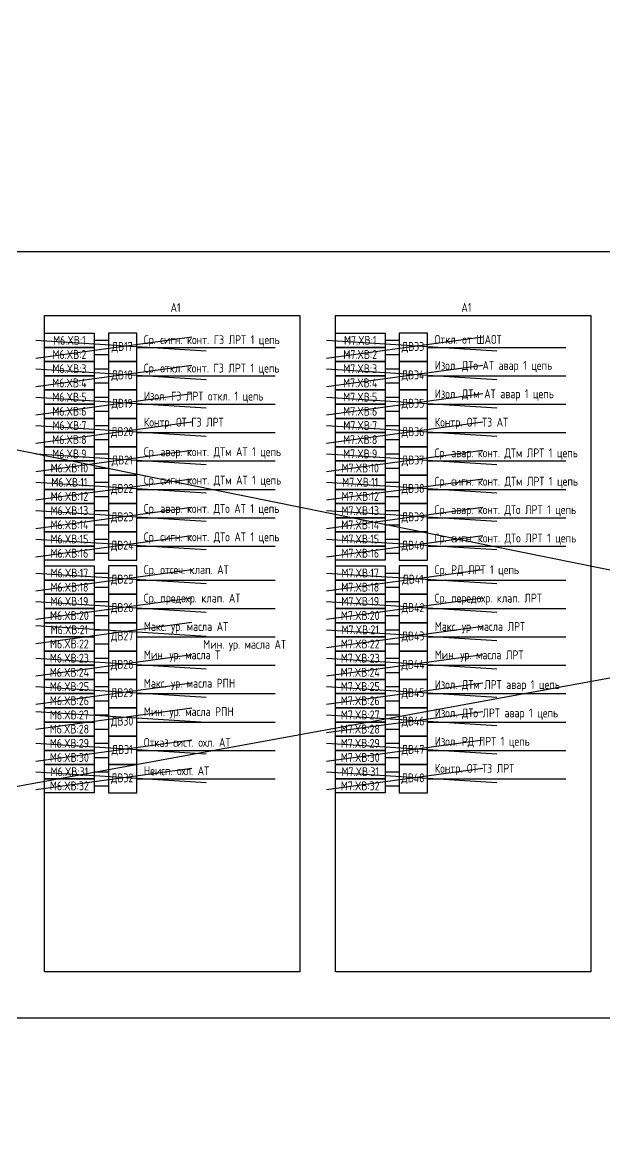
# Model space of a CAD drawing. Header units: millimetres. Extents: x -1244 to 6083, y -90 to 1191.
# Drawn here: x -647.2 to -483, y 664.3 to 981.1 of the extents above; entities that cross this region are included whole.
import ezdxf

# ---------------------------------------------------------------- set-up
doc = ezdxf.new("R2010")
doc.units = ezdxf.units.MM
doc.styles.add('Gost_type_A', font='GOST_0.TTF')

msp = doc.modelspace()

# ---------------------------------------------------------------- linework, layer by layer
at = {"color": 5}
for p, q in [((-1243.96, 981.06), (234.05, 682.06)), ((-1204.79, 664.26), (276.79, 934.79))]:
    msp.add_line(p, q, dxfattribs=at)
at = {"color": 6}
for p, q in [((-643.4, 886.48), (-599.4, 892.48)), ((-643.4, 891.48), (-595.4, 888.48)), ((-561.4, 886.48), (-517.4, 892.48)), ((-561.4, 891.48), (-513.4, 888.48)), ((-643.4, 878.48), (-599.4, 884.48)), ((-561.4, 878.48), (-517.4, 884.48)), ((-643.4, 883.48), (-595.4, 880.48)), ((-561.4, 883.48), (-513.4, 880.48)), ((-643.4, 870.48), (-599.4, 876.48)), ((-643.4, 875.48), (-595.4, 872.48)), ((-561.4, 870.48), (-517.4, 876.48)), ((-561.4, 875.48), (-513.4, 872.48)), ((-643.4, 862.48), (-599.4, 868.48)), ((-561.4, 862.48), (-517.4, 868.48)), ((-643.4, 867.48), (-595.4, 864.48)), ((-561.4, 867.48), (-513.4, 864.48)), ((-643.4, 854.48), (-599.4, 860.48)), ((-643.4, 859.48), (-595.4, 856.48)), ((-561.4, 854.48), (-517.4, 860.48)), ((-561.4, 859.48), (-513.4, 856.48)), ((-643.4, 846.48), (-599.4, 852.48)), ((-561.4, 846.48), (-517.4, 852.48)), ((-643.4, 851.48), (-595.4, 848.48)), ((-561.4, 851.48), (-513.4, 848.48)), ((-643.4, 838.48), (-599.4, 844.48)), ((-643.4, 843.48), (-595.4, 840.48)), ((-561.4, 838.48), (-517.4, 844.48)), ((-561.4, 843.48), (-513.4, 840.48)), ((-643.4, 830.48), (-599.4, 836.48)), ((-561.4, 830.48), (-517.4, 836.48)), ((-643.4, 835.48), (-595.4, 832.48)), ((-561.4, 835.48), (-513.4, 832.48)), ((-643.4, 820.9), (-599.4, 826.9)), ((-561.4, 820.9), (-517.4, 826.9)), ((-643.4, 825.9), (-595.4, 822.9)), ((-561.4, 825.9), (-513.4, 822.9)), ((-643.4, 812.9), (-599.4, 818.9)), ((-643.4, 817.9), (-595.4, 814.9)), ((-561.4, 812.9), (-517.4, 818.9)), ((-561.4, 817.9), (-513.4, 814.9)), ((-643.4, 806.06), (-599.4, 812.06)), ((-643.4, 811.06), (-595.4, 808.06)), ((-561.4, 804.9), (-517.4, 810.9)), ((-561.4, 809.9), (-513.4, 806.9)), ((-643.4, 796.9), (-599.4, 802.9)), ((-643.4, 801.9), (-595.4, 798.9)), ((-561.4, 796.9), (-517.4, 802.9)), ((-561.4, 801.9), (-513.4, 798.9)), ((-643.4, 788.9), (-599.4, 794.9)), ((-643.4, 793.9), (-595.4, 790.9)), ((-561.4, 788.9), (-517.4, 794.9)), ((-561.4, 793.9), (-513.4, 790.9)), ((-643.4, 781.88), (-599.4, 787.88)), ((-643.4, 786.88), (-595.4, 783.88)), ((-561.4, 780.9), (-517.4, 786.9)), ((-561.4, 785.9), (-513.4, 782.9)), ((-643.4, 772.9), (-599.4, 778.9)), ((-643.4, 777.9), (-595.4, 774.9)), ((-561.4, 772.9), (-517.4, 778.9)), ((-561.4, 777.9), (-513.4, 774.9)), ((-643.4, 764.9), (-599.4, 770.9)), ((-643.4, 769.9), (-595.4, 766.9)), ((-561.4, 764.9), (-517.4, 770.9)), ((-561.4, 769.9), (-513.4, 766.9))]:
    msp.add_line(p, q, dxfattribs=at)
for p, q in [((-626.93, 891.48), (-622.93, 891.48)), ((-544.93, 891.48), (-540.93, 891.48)), ((-626.93, 887.48), (-622.93, 887.48)), ((-614.93, 889.48), (-575.93, 889.48)), ((-544.93, 887.48), (-540.93, 887.48)), ((-532.93, 889.48), (-493.93, 889.48)), ((-626.93, 883.48), (-622.93, 883.48)), ((-614.93, 881.48), (-575.93, 881.48)), ((-544.93, 883.48), (-540.93, 883.48)), ((-532.93, 881.48), (-493.93, 881.48)), ((-626.93, 879.48), (-622.93, 879.48)), ((-544.93, 879.48), (-540.93, 879.48)), ((-626.93, 875.48), (-622.93, 875.48)), ((-544.93, 875.48), (-540.93, 875.48)), ((-626.93, 871.48), (-622.93, 871.48)), ((-614.93, 873.48), (-575.93, 873.48)), ((-544.93, 871.48), (-540.93, 871.48)), ((-532.93, 873.48), (-493.93, 873.48)), ((-626.93, 867.48), (-622.93, 867.48)), ((-614.93, 865.48), (-575.93, 865.48)), ((-544.93, 867.48), (-540.93, 867.48)), ((-532.93, 865.48), (-493.93, 865.48)), ((-626.93, 863.48), (-622.93, 863.48)), ((-544.93, 863.48), (-540.93, 863.48)), ((-626.93, 859.48), (-622.93, 859.48)), ((-544.93, 859.48), (-540.93, 859.48)), ((-626.93, 855.48), (-622.93, 855.48)), ((-614.93, 857.48), (-575.93, 857.48)), ((-544.93, 855.48), (-540.93, 855.48)), ((-532.93, 857.48), (-493.93, 857.48)), ((-626.93, 851.48), (-622.93, 851.48)), ((-614.93, 849.48), (-575.93, 849.48)), ((-544.93, 851.48), (-540.93, 851.48)), ((-532.93, 849.48), (-493.93, 849.48)), ((-626.93, 847.48), (-622.93, 847.48)), ((-544.93, 847.48), (-540.93, 847.48)), ((-626.93, 843.48), (-622.93, 843.48)), ((-544.93, 843.48), (-540.93, 843.48)), ((-614.93, 841.48), (-575.93, 841.48)), ((-532.93, 841.48), (-493.93, 841.48)), ((-626.93, 839.48), (-622.93, 839.48)), ((-544.93, 839.48), (-540.93, 839.48)), ((-626.93, 835.48), (-622.93, 835.48)), ((-614.93, 833.48), (-575.93, 833.48)), ((-544.93, 835.48), (-540.93, 835.48)), ((-532.93, 833.48), (-493.93, 833.48)), ((-626.93, 831.48), (-622.93, 831.48)), ((-544.93, 831.48), (-540.93, 831.48)), ((-626.93, 825.9), (-622.93, 825.9)), ((-614.93, 823.9), (-575.93, 823.9)), ((-544.93, 825.9), (-540.93, 825.9)), ((-532.93, 823.9), (-493.93, 823.9)), ((-626.93, 821.9), (-622.93, 821.9)), ((-544.93, 821.9), (-540.93, 821.9)), ((-626.93, 817.9), (-622.93, 817.9)), ((-544.93, 817.9), (-540.93, 817.9)), ((-614.93, 815.9), (-575.93, 815.9)), ((-532.93, 815.9), (-493.93, 815.9)), ((-626.93, 813.9), (-622.93, 813.9)), ((-544.93, 813.9), (-540.93, 813.9)), ((-626.93, 809.9), (-622.93, 809.9)), ((-614.93, 807.9), (-575.93, 807.9)), ((-544.93, 809.9), (-540.93, 809.9)), ((-532.93, 807.9), (-493.93, 807.9)), ((-626.93, 805.9), (-622.93, 805.9)), ((-544.93, 805.9), (-540.93, 805.9)), ((-626.93, 801.9), (-622.93, 801.9)), ((-544.93, 801.9), (-540.93, 801.9)), ((-614.93, 799.9), (-575.93, 799.9)), ((-532.93, 799.9), (-493.93, 799.9)), ((-626.93, 797.9), (-622.93, 797.9)), ((-544.93, 797.9), (-540.93, 797.9)), ((-626.93, 793.9), (-622.93, 793.9)), ((-544.93, 793.9), (-540.93, 793.9)), ((-626.93, 789.9), (-622.93, 789.9)), ((-614.93, 791.9), (-575.93, 791.9)), ((-544.93, 789.9), (-540.93, 789.9)), ((-532.93, 791.9), (-493.93, 791.9)), ((-626.93, 785.9), (-622.93, 785.9)), ((-544.93, 785.9), (-540.93, 785.9)), ((-614.93, 783.9), (-575.93, 783.9)), ((-532.93, 783.9), (-493.93, 783.9)), ((-626.93, 781.9), (-622.93, 781.9)), ((-544.93, 781.9), (-540.93, 781.9)), ((-626.93, 777.9), (-622.93, 777.9)), ((-544.93, 777.9), (-540.93, 777.9)), ((-626.93, 773.9), (-622.93, 773.9)), ((-614.93, 775.9), (-575.93, 775.9)), ((-544.93, 773.9), (-540.93, 773.9)), ((-532.93, 775.9), (-493.93, 775.9)), ((-626.93, 769.9), (-622.93, 769.9)), ((-544.93, 769.9), (-540.93, 769.9)), ((-614.93, 767.9), (-575.93, 767.9)), ((-532.93, 767.9), (-493.93, 767.9)), ((-626.93, 765.9), (-622.93, 765.9)), ((-544.93, 765.9), (-540.93, 765.9))]:
    msp.add_line(p, q)
for points in [[(-1050.11, 916.48), (148.53, 916.48), (148.53, 700.48), (-1050.11, 700.48)], [(-640.93, 898.48), (-568.93, 898.48), (-568.93, 713.48), (-640.93, 713.48)], [(-558.93, 898.48), (-486.93, 898.48), (-486.93, 713.48), (-558.93, 713.48)], [(-640.93, 893.48), (-626.93, 893.48), (-626.93, 889.48), (-640.93, 889.48)], [(-558.93, 893.48), (-544.93, 893.48), (-544.93, 889.48), (-558.93, 889.48)], [(-640.93, 889.48), (-626.93, 889.48), (-626.93, 885.48), (-640.93, 885.48)], [(-558.93, 889.48), (-544.93, 889.48), (-544.93, 885.48), (-558.93, 885.48)], [(-640.93, 885.48), (-626.93, 885.48), (-626.93, 881.48), (-640.93, 881.48)], [(-558.93, 885.48), (-544.93, 885.48), (-544.93, 881.48), (-558.93, 881.48)], [(-640.93, 881.48), (-626.93, 881.48), (-626.93, 877.48), (-640.93, 877.48)], [(-558.93, 881.48), (-544.93, 881.48), (-544.93, 877.48), (-558.93, 877.48)], [(-640.93, 877.48), (-626.93, 877.48), (-626.93, 873.48), (-640.93, 873.48)], [(-558.93, 877.48), (-544.93, 877.48), (-544.93, 873.48), (-558.93, 873.48)], [(-640.93, 873.48), (-626.93, 873.48), (-626.93, 869.48), (-640.93, 869.48)], [(-558.93, 873.48), (-544.93, 873.48), (-544.93, 869.48), (-558.93, 869.48)], [(-640.93, 869.48), (-626.93, 869.48), (-626.93, 865.48), (-640.93, 865.48)], [(-558.93, 869.48), (-544.93, 869.48), (-544.93, 865.48), (-558.93, 865.48)], [(-640.93, 865.48), (-626.93, 865.48), (-626.93, 861.48), (-640.93, 861.48)], [(-558.93, 865.48), (-544.93, 865.48), (-544.93, 861.48), (-558.93, 861.48)], [(-640.93, 861.48), (-626.93, 861.48), (-626.93, 857.48), (-640.93, 857.48)], [(-558.93, 861.48), (-544.93, 861.48), (-544.93, 857.48), (-558.93, 857.48)], [(-640.93, 857.48), (-626.93, 857.48), (-626.93, 853.48), (-640.93, 853.48)], [(-558.93, 857.48), (-544.93, 857.48), (-544.93, 853.48), (-558.93, 853.48)], [(-640.93, 853.48), (-626.93, 853.48), (-626.93, 849.48), (-640.93, 849.48)], [(-558.93, 853.48), (-544.93, 853.48), (-544.93, 849.48), (-558.93, 849.48)], [(-640.93, 849.48), (-626.93, 849.48), (-626.93, 845.48), (-640.93, 845.48)], [(-558.93, 849.48), (-544.93, 849.48), (-544.93, 845.48), (-558.93, 845.48)], [(-640.93, 845.48), (-626.93, 845.48), (-626.93, 841.48), (-640.93, 841.48)], [(-558.93, 845.48), (-544.93, 845.48), (-544.93, 841.48), (-558.93, 841.48)], [(-640.93, 841.48), (-626.93, 841.48), (-626.93, 837.48), (-640.93, 837.48)], [(-558.93, 841.48), (-544.93, 841.48), (-544.93, 837.48), (-558.93, 837.48)], [(-640.93, 837.48), (-626.93, 837.48), (-626.93, 833.48), (-640.93, 833.48)], [(-558.93, 837.48), (-544.93, 837.48), (-544.93, 833.48), (-558.93, 833.48)], [(-640.93, 833.48), (-626.93, 833.48), (-626.93, 829.48), (-640.93, 829.48)], [(-558.93, 833.48), (-544.93, 833.48), (-544.93, 829.48), (-558.93, 829.48)], [(-640.93, 827.9), (-626.93, 827.9), (-626.93, 823.9), (-640.93, 823.9)], [(-558.93, 827.9), (-544.93, 827.9), (-544.93, 823.9), (-558.93, 823.9)], [(-640.93, 823.9), (-626.93, 823.9), (-626.93, 819.9), (-640.93, 819.9)], [(-558.93, 823.9), (-544.93, 823.9), (-544.93, 819.9), (-558.93, 819.9)], [(-640.93, 819.9), (-626.93, 819.9), (-626.93, 815.9), (-640.93, 815.9)], [(-558.93, 819.9), (-544.93, 819.9), (-544.93, 815.9), (-558.93, 815.9)], [(-640.93, 815.9), (-626.93, 815.9), (-626.93, 811.9), (-640.93, 811.9)], [(-558.93, 815.9), (-544.93, 815.9), (-544.93, 811.9), (-558.93, 811.9)], [(-640.93, 811.9), (-626.93, 811.9), (-626.93, 807.9), (-640.93, 807.9)], [(-558.93, 811.9), (-544.93, 811.9), (-544.93, 807.9), (-558.93, 807.9)], [(-640.93, 807.9), (-626.93, 807.9), (-626.93, 803.9), (-640.93, 803.9)], [(-558.93, 807.9), (-544.93, 807.9), (-544.93, 803.9), (-558.93, 803.9)], [(-640.93, 803.9), (-626.93, 803.9), (-626.93, 799.9), (-640.93, 799.9)], [(-558.93, 803.9), (-544.93, 803.9), (-544.93, 799.9), (-558.93, 799.9)], [(-640.93, 799.9), (-626.93, 799.9), (-626.93, 795.9), (-640.93, 795.9)], [(-558.93, 799.9), (-544.93, 799.9), (-544.93, 795.9), (-558.93, 795.9)], [(-640.93, 795.9), (-626.93, 795.9), (-626.93, 791.9), (-640.93, 791.9)], [(-558.93, 795.9), (-544.93, 795.9), (-544.93, 791.9), (-558.93, 791.9)], [(-640.93, 791.9), (-626.93, 791.9), (-626.93, 787.9), (-640.93, 787.9)], [(-558.93, 791.9), (-544.93, 791.9), (-544.93, 787.9), (-558.93, 787.9)], [(-640.93, 787.9), (-626.93, 787.9), (-626.93, 783.9), (-640.93, 783.9)], [(-558.93, 787.9), (-544.93, 787.9), (-544.93, 783.9), (-558.93, 783.9)], [(-640.93, 783.9), (-626.93, 783.9), (-626.93, 779.9), (-640.93, 779.9)], [(-558.93, 783.9), (-544.93, 783.9), (-544.93, 779.9), (-558.93, 779.9)], [(-640.93, 779.9), (-626.93, 779.9), (-626.93, 775.9), (-640.93, 775.9)], [(-558.93, 779.9), (-544.93, 779.9), (-544.93, 775.9), (-558.93, 775.9)], [(-640.93, 775.9), (-626.93, 775.9), (-626.93, 771.9), (-640.93, 771.9)], [(-558.93, 775.9), (-544.93, 775.9), (-544.93, 771.9), (-558.93, 771.9)], [(-640.93, 771.9), (-626.93, 771.9), (-626.93, 767.9), (-640.93, 767.9)], [(-558.93, 771.9), (-544.93, 771.9), (-544.93, 767.9), (-558.93, 767.9)], [(-640.93, 767.9), (-626.93, 767.9), (-626.93, 763.9), (-640.93, 763.9)], [(-558.93, 767.9), (-544.93, 767.9), (-544.93, 763.9), (-558.93, 763.9)]]:
    msp.add_lwpolyline(points, close=True)
at = {"ltscale": 4}
for points in [[(-622.93, 885.48), (-614.93, 885.48), (-614.93, 893.48), (-622.93, 893.48)], [(-540.93, 885.48), (-532.93, 885.48), (-532.93, 893.48), (-540.93, 893.48)], [(-622.93, 877.48), (-614.93, 877.48), (-614.93, 885.48), (-622.93, 885.48)], [(-540.93, 877.48), (-532.93, 877.48), (-532.93, 885.48), (-540.93, 885.48)], [(-622.93, 869.48), (-614.93, 869.48), (-614.93, 877.48), (-622.93, 877.48)], [(-540.93, 869.48), (-532.93, 869.48), (-532.93, 877.48), (-540.93, 877.48)], [(-622.93, 861.48), (-614.93, 861.48), (-614.93, 869.48), (-622.93, 869.48)], [(-540.93, 861.48), (-532.93, 861.48), (-532.93, 869.48), (-540.93, 869.48)], [(-622.93, 853.48), (-614.93, 853.48), (-614.93, 861.48), (-622.93, 861.48)], [(-540.93, 853.48), (-532.93, 853.48), (-532.93, 861.48), (-540.93, 861.48)], [(-622.93, 845.48), (-614.93, 845.48), (-614.93, 853.48), (-622.93, 853.48)], [(-540.93, 845.48), (-532.93, 845.48), (-532.93, 853.48), (-540.93, 853.48)], [(-622.93, 837.48), (-614.93, 837.48), (-614.93, 845.48), (-622.93, 845.48)], [(-540.93, 837.48), (-532.93, 837.48), (-532.93, 845.48), (-540.93, 845.48)], [(-622.93, 829.48), (-614.93, 829.48), (-614.93, 837.48), (-622.93, 837.48)], [(-540.93, 829.48), (-532.93, 829.48), (-532.93, 837.48), (-540.93, 837.48)], [(-622.93, 819.9), (-614.93, 819.9), (-614.93, 827.9), (-622.93, 827.9)], [(-540.93, 819.9), (-532.93, 819.9), (-532.93, 827.9), (-540.93, 827.9)], [(-622.93, 811.9), (-614.93, 811.9), (-614.93, 819.9), (-622.93, 819.9)], [(-540.93, 811.9), (-532.93, 811.9), (-532.93, 819.9), (-540.93, 819.9)], [(-622.93, 803.9), (-614.93, 803.9), (-614.93, 811.9), (-622.93, 811.9)], [(-540.93, 803.9), (-532.93, 803.9), (-532.93, 811.9), (-540.93, 811.9)], [(-622.93, 795.9), (-614.93, 795.9), (-614.93, 803.9), (-622.93, 803.9)], [(-540.93, 795.9), (-532.93, 795.9), (-532.93, 803.9), (-540.93, 803.9)], [(-622.93, 787.9), (-614.93, 787.9), (-614.93, 795.9), (-622.93, 795.9)], [(-540.93, 787.9), (-532.93, 787.9), (-532.93, 795.9), (-540.93, 795.9)], [(-622.93, 779.9), (-614.93, 779.9), (-614.93, 787.9), (-622.93, 787.9)], [(-540.93, 779.9), (-532.93, 779.9), (-532.93, 787.9), (-540.93, 787.9)], [(-622.93, 771.9), (-614.93, 771.9), (-614.93, 779.9), (-622.93, 779.9)], [(-540.93, 771.9), (-532.93, 771.9), (-532.93, 779.9), (-540.93, 779.9)], [(-622.93, 763.9), (-614.93, 763.9), (-614.93, 771.9), (-622.93, 771.9)], [(-540.93, 763.9), (-532.93, 763.9), (-532.93, 771.9), (-540.93, 771.9)]]:
    msp.add_lwpolyline(points, close=True, dxfattribs=at)

# ---------------------------------------------------------------- texts
at = {"char_height": 2.5, "width": 73.8762, "attachment_point": 8, "line_spacing_factor": 0.9, "style": 'Gost_type_A'}
for insert in [(-603.99, 899.48), (-521.99, 899.48)]:
    msp.add_mtext('A1', dxfattribs=dict(at, insert=insert))
at = {"char_height": 2.5, "style": 'Gost_type_A'}
for s, insert, width, attachment_point in [('M6.XВ:1', (-633.93, 891.48), 14, 5), ('ДВ17', (-619.05, 889.48), 7.7588, 5), ('Ср. сигн. конт. ГЗ ЛРТ 1 цепь', (-612.93, 889.72), 37.4583, 7), ('M7.XВ:1', (-551.93, 891.48), 14, 5), ('ДВ33', (-537.05, 889.48), 7.7588, 5), ('Откл. от ШАОТ', (-530.93, 890.48), 30.8621, 7), ('M6.XВ:2', (-633.93, 887.48), 14, 5), ('M7.XВ:2', (-551.93, 887.48), 14, 5), ('M6.XВ:3', (-633.93, 883.48), 14, 5), ('Ср. откл. конт. ГЗ ЛРТ 1 цепь', (-612.93, 881.72), 39.6879, 7), ('M7.XВ:3', (-551.93, 883.48), 14, 5), ('Изол. ДТо АТ авар 1 цепь', (-530.93, 882.48), 44.8565, 7), ('M6.XВ:4', (-633.93, 879.48), 14, 5), ('ДВ18', (-619.05, 881.48), 7.7588, 5), ('M7.XВ:4', (-551.93, 879.48), 14, 5), ('ДВ34', (-537.05, 881.48), 7.7588, 5), ('Изол. ДТм АТ авар 1 цепь', (-530.93, 874.48), 44.8565, 7), ('M6.XВ:5', (-633.93, 875.48), 14, 5), ('ДВ19', (-619.05, 873.48), 7.7588, 5), ('Изол. ГЗ ЛРТ откл. 1 цепь', (-612.93, 873.83), 38.4821, 7), ('M7.XВ:5', (-551.93, 875.48), 14, 5), ('ДВ35', (-537.05, 873.48), 7.7588, 5), ('M6.XВ:6', (-633.93, 871.48), 14, 5), ('M7.XВ:6', (-551.93, 871.48), 14, 5), ('M6.XВ:7', (-633.93, 867.48), 14, 5), ('Контр. ОТ ГЗ ЛРТ', (-612.93, 866.48), 27.7075, 7), ('M7.XВ:7', (-551.93, 867.48), 14, 5), ('Контр. ОТ ТЗ АТ', (-530.93, 866.48), 39.1905, 7), ('ДВ20', (-619.05, 865.48), 7.7588, 5), ('ДВ36', (-537.05, 865.48), 7.7588, 5), ('M6.XВ:8', (-633.93, 863.48), 14, 5), ('M7.XВ:8', (-551.93, 863.48), 14, 5), ('M6.XВ:9', (-633.93, 859.48), 14, 5), ('ДВ21', (-619.05, 857.48), 7.7588, 5), ('Ср. авар. конт. ДТм АТ 1 цепь', (-612.93, 858.15), 38.8304, 7), ('M7.XВ:9', (-551.93, 859.48), 14, 5), ('ДВ37', (-537.05, 857.48), 7.7588, 5), ('Ср. авар. конт. ДТм ЛРТ 1 цепь', (-530.93, 857.83), 40.0695, 7), ('M6.XВ:10', (-633.93, 855.48), 14, 5), ('M7.XВ:10', (-551.93, 855.48), 14, 5), ('M6.XВ:11', (-633.93, 851.48), 14, 5), ('Ср. сигн. конт. ДТм АТ 1 цепь', (-612.93, 850.15), 39.0019, 7), ('M7.XВ:11', (-551.93, 851.48), 14, 5), ('Ср. сигн. конт. ДТм ЛРТ 1 цепь', (-530.93, 849.83), 40.0695, 7), ('ДВ22', (-619.05, 849.48), 7.7588, 5), ('ДВ38', (-537.05, 849.48), 7.7588, 5), ('M6.XВ:12', (-633.93, 847.48), 14, 5), ('M7.XВ:12', (-551.93, 847.48), 14, 5), ('M6.XВ:13', (-633.93, 843.48), 14, 5), ('ДВ23', (-619.05, 841.48), 7.7588, 5), ('Ср. авар. конт. ДТо АТ 1 цепь', (-612.93, 842.15), 38.4862, 7), ('M7.XВ:13', (-551.93, 843.48), 14, 5), ('ДВ39', (-537.05, 841.48), 7.7588, 5), ('Ср. авар. конт. ДТо ЛРТ 1 цепь', (-530.93, 841.83), 40.0695, 7), ('M6.XВ:14', (-633.93, 839.48), 14, 5), ('M7.XВ:14', (-551.93, 839.48), 14, 5), ('M6.XВ:15', (-633.93, 835.48), 14, 5), ('Ср. сигн. конт. ДТо АТ 1 цепь', (-612.93, 834.15), 37.8001, 7), ('M7.XВ:15', (-551.93, 835.48), 14, 5), ('Ср. сигн. конт. ДТо ЛРТ 1 цепь', (-530.93, 833.83), 40.0695, 7), ('ДВ24', (-619.05, 833.48), 7.7588, 5), ('ДВ40', (-537.05, 833.48), 7.7588, 5), ('M6.XВ:16', (-633.93, 831.48), 14, 5), ('M7.XВ:16', (-551.93, 831.48), 14, 5), ('M6.XВ:17', (-633.93, 825.9), 14, 5), ('Ср. отсеч. клап. АТ', (-612.93, 824.9), 27.8465, 7), ('M7.XВ:17', (-551.93, 825.9), 14, 5), ('Ср. РД ЛРТ 1 цепь', (-530.93, 824.9), 39.0071, 7), ('ДВ25', (-619.05, 823.9), 7.7588, 5), ('ДВ41', (-537.05, 823.9), 7.7588, 5), ('M6.XВ:18', (-633.93, 821.9), 14, 5), ('M7.XВ:18', (-551.93, 821.9), 14, 5), ('M6.XВ:19', (-633.93, 817.9), 14, 5), ('ДВ26', (-619.05, 815.9), 7.7588, 5), ('Ср. предохр. клап. АТ', (-612.93, 816.9), 31.1827, 7), ('M7.XВ:19', (-551.93, 817.9), 14, 5), ('ДВ42', (-537.05, 815.9), 7.7588, 5), ('Ср. передохр. клап. ЛРТ', (-530.93, 816.9), 40.0765, 7), ('M6.XВ:20', (-633.93, 813.9), 14, 5), ('M7.XВ:20', (-551.93, 813.9), 14, 5), ('M6.XВ:21', (-633.93, 809.9), 14, 5), ('Макс. ур. масла АТ', (-612.93, 808.9), 33.0751, 7), ('M7.XВ:21', (-551.93, 809.9), 14, 5), ('Макс. ур. масла ЛРТ', (-530.93, 808.9), 44.7686, 7), ('ДВ27', (-619.05, 807.9), 7.7588, 5), ('ДВ43', (-537.05, 807.9), 7.7588, 5), ('M6.XВ:22', (-633.93, 805.9), 14, 5), ('M7.XВ:22', (-551.93, 805.9), 14, 5), ('M6.XВ:23', (-633.93, 801.9), 14, 5), ('M7.XВ:23', (-551.93, 801.9), 14, 5), ('Мин. ур. масла ЛРТ', (-530.93, 800.9), 44.7686, 7), ('M6.XВ:24', (-633.93, 797.9), 14, 5), ('ДВ28', (-619.05, 799.9), 7.7588, 5), ('M7.XВ:24', (-551.93, 797.9), 14, 5), ('ДВ44', (-537.05, 799.9), 7.7588, 5), ('Макс. ур. масла РПН', (-612.93, 792.9), 33.0751, 7), ('Изол. ДТм ЛРТ авар 1 цепь', (-530.93, 792.53), 36.5848, 7), ('M6.XВ:25', (-633.93, 793.9), 14, 5), ('ДВ29', (-619.05, 791.9), 7.7588, 5), ('M7.XВ:25', (-551.93, 793.9), 14, 5), ('ДВ45', (-537.05, 791.9), 7.7588, 5), ('M6.XВ:26', (-633.93, 789.9), 14, 5), ('M7.XВ:26', (-551.93, 789.9), 14, 5), ('M6.XВ:27', (-633.93, 785.9), 14, 5), ('Мин. ур. масла РПН', (-612.93, 784.9), 33.0751, 7), ('M7.XВ:27', (-551.93, 785.9), 14, 5), ('Изол. ДТо ЛРТ авар 1 цепь', (-530.93, 784.53), 36.5848, 7), ('M6.XВ:28', (-633.93, 781.9), 14, 5), ('ДВ30', (-619.05, 783.9), 7.7588, 5), ('M7.XВ:28', (-551.93, 781.9), 14, 5), ('ДВ46', (-537.05, 783.9), 7.7588, 5), ('Отказ сист. охл. АТ', (-612.93, 776.9), 42.639, 7), ('Изол. РД ЛРТ 1 цепь', (-530.93, 776.53), 29.207, 7), ('M6.XВ:29', (-633.93, 777.9), 14, 5), ('ДВ31', (-619.05, 775.9), 7.7588, 5), ('M7.XВ:29', (-551.93, 777.9), 14, 5), ('ДВ47', (-537.05, 775.9), 7.7588, 5), ('M6.XВ:30', (-633.93, 773.9), 14, 5), ('M7.XВ:30', (-551.93, 773.9), 14, 5), ('M6.XВ:31', (-633.93, 769.9), 14, 5), ('Неисп. охл. АТ', (-612.93, 768.9), 40.9275, 7), ('M7.XВ:31', (-551.93, 769.9), 14, 5), ('Контр. ОТ ТЗ ЛРТ', (-530.93, 768.9), 41.4513, 7), ('M6.XВ:32', (-633.93, 765.9), 14, 5), ('ДВ32', (-619.05, 767.9), 7.7588, 5), ('M7.XВ:32', (-551.93, 765.9), 14, 5), ('ДВ48', (-537.05, 767.9), 7.7588, 5)]:
    msp.add_mtext(s, dxfattribs=dict(at, insert=insert, width=width, attachment_point=attachment_point))
at = {"color": 5, "insert": (-596.19, 803.86), "char_height": 2.5, "width": 33.0751, "attachment_point": 7, "style": 'Gost_type_A'}
msp.add_mtext('Мин. ур. масла АТ', dxfattribs=at)
at = {"color": 1, "insert": (-612.93, 800.9), "char_height": 2.5, "width": 33.0751, "attachment_point": 7, "style": 'Gost_type_A'}
msp.add_mtext('Мин. ур. масла Т', dxfattribs=at)

doc.saveas('drawing.dxf')
